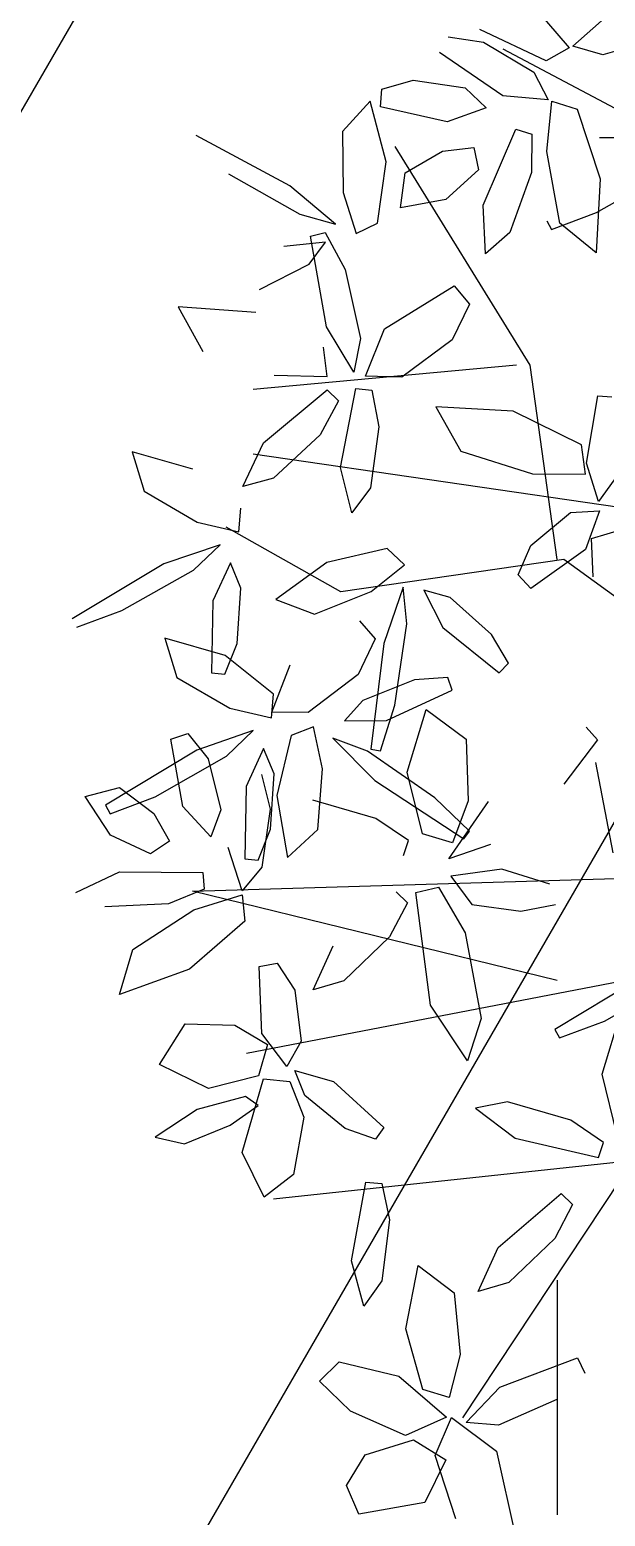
# Model space of a CAD drawing. Extents: x 8365 to 8547, y -347 to -272.
# Drawn here: x 8491.104 to 8491.501, y -305.168 to -304.141 of the extents above; entities that cross this region are included whole.
import ezdxf

# ---------------------------------------------------------------- set-up
doc = ezdxf.new("R2010")
doc.units = 0
doc.layers.get('0').update_dxf_attribs({"linetype": 'CONTINUOUS'})
doc.layers.add('1', color=7, linetype='CONTINUOUS')

msp = doc.modelspace()

# ---------------------------------------------------------------- linework, layer by layer
at = {"color": 60}
for p, q in [((8491.453, -304.1269), (8491.4759, -304.1533)), ((8491.4784, -304.1521), (8491.502, -304.1313)), ((8491.46, -304.1623), (8491.4142, -304.1407)), ((8491.3923, -304.1457), (8491.4168, -304.1495)), ((8491.4168, -304.1495), (8491.4515, -304.1702)), ((8491.4759, -304.1533), (8491.46, -304.1623)), ((8491.499, -304.1581), (8491.4784, -304.1521)), ((8491.5379, -304.1472), (8491.499, -304.1581)), ((8491.43, -304.1864), (8491.3865, -304.1565)), ((8491.4515, -304.1702), (8491.4613, -304.1892)), ((8491.3456, -304.194), (8491.3467, -304.1818)), ((8491.3467, -304.1818), (8491.3683, -304.1756)), ((8491.3683, -304.1756), (8491.404, -304.181)), ((8491.404, -304.181), (8491.4185, -304.1947)), ((8491.3385, -304.1901), (8491.3194, -304.2112)), ((8491.3496, -304.2321), (8491.3385, -304.1901)), ((8491.3916, -304.2044), (8491.3456, -304.194)), ((8491.4613, -304.1892), (8491.43, -304.1864)), ((8491.4605, -304.225), (8491.4639, -304.1902)), ((8491.4639, -304.1902), (8491.4814, -304.1956)), ((8491.4185, -304.1947), (8491.3916, -304.2044)), ((8491.4814, -304.1956), (8491.4972, -304.2437)), ((8491.2832, -304.2486), (8491.2184, -304.2138)), ((8491.3194, -304.2112), (8491.3199, -304.2533)), ((8491.4165, -304.262), (8491.4391, -304.2094)), ((8491.4391, -304.2094), (8491.4501, -304.2129)), ((8491.4501, -304.2129), (8491.4499, -304.2395)), ((8491.3626, -304.2397), (8491.3885, -304.2247)), ((8491.3885, -304.2247), (8491.4102, -304.2221)), ((8491.4102, -304.2221), (8491.4133, -304.2375)), ((8491.4694, -304.2743), (8491.4605, -304.225)), ((8491.5217, -304.2155), (8491.4967, -304.2154)), ((8491.3436, -304.2743), (8491.3496, -304.2321)), ((8491.2409, -304.2403), (8491.2901, -304.2683)), ((8491.3594, -304.2638), (8491.3626, -304.2397)), ((8491.4133, -304.2375), (8491.3907, -304.2581)), ((8491.4499, -304.2395), (8491.4349, -304.2808)), ((8491.4972, -304.2437), (8491.4946, -304.295)), ((8491.4947, -304.267), (8491.5439, -304.239)), ((8491.3147, -304.2751), (8491.2832, -304.2486)), ((8491.3199, -304.2533), (8491.3288, -304.2816)), ((8491.3907, -304.2581), (8491.3594, -304.2638)), ((8491.4181, -304.2956), (8491.4165, -304.262)), ((8491.2901, -304.2683), (8491.3147, -304.2751)), ((8491.3288, -304.2816), (8491.3436, -304.2743)), ((8491.4605, -304.2729), (8491.4637, -304.2788)), ((8491.4637, -304.2788), (8491.4947, -304.267)), ((8491.4946, -304.295), (8491.4694, -304.2743)), ((8491.2974, -304.2834), (8491.3075, -304.2808)), ((8491.3084, -304.346), (8491.2974, -304.2834)), ((8491.3075, -304.2808), (8491.3214, -304.3064)), ((8491.4349, -304.2808), (8491.4181, -304.2956)), ((8491.3077, -304.2875), (8491.2789, -304.2906)), ((8491.2964, -304.3028), (8491.3077, -304.2875)), ((8491.2623, -304.3202), (8491.2964, -304.3028)), ((8491.3214, -304.3064), (8491.332, -304.3541)), ((8491.3484, -304.3475), (8491.3965, -304.3177)), ((8491.3965, -304.3177), (8491.4071, -304.3303)), ((8491.2596, -304.3361), (8491.2062, -304.3323)), ((8491.2062, -304.3323), (8491.2231, -304.3631)), ((8491.4071, -304.3303), (8491.3951, -304.355)), ((8491.3273, -304.3773), (8491.3084, -304.346)), ((8491.3353, -304.3801), (8491.3484, -304.3475)), ((8491.332, -304.3541), (8491.3273, -304.3773)), ((8491.3951, -304.355), (8491.3603, -304.3807)), ((8491.3089, -304.3803), (8491.3064, -304.3601)), ((8491.2649, -304.4262), (8491.3088, -304.3895)), ((8491.2724, -304.3794), (8491.3089, -304.3803)), ((8491.3088, -304.3895), (8491.3166, -304.3972)), ((8491.318, -304.4431), (8491.3286, -304.3887)), ((8491.3286, -304.3887), (8491.3396, -304.3898)), ((8491.3603, -304.3807), (8491.3353, -304.3801)), ((8491.3166, -304.3972), (8491.304, -304.4205)), ((8491.3396, -304.3898), (8491.3446, -304.415)), ((8491.4879, -304.4402), (8491.4956, -304.3937)), ((8491.4956, -304.3937), (8491.5053, -304.3943)), ((8491.4373, -304.4043), (8491.3838, -304.4012)), ((8491.3838, -304.4012), (8491.4011, -304.4318)), ((8491.4844, -304.4276), (8491.4373, -304.4043)), ((8491.3446, -304.415), (8491.3387, -304.4571)), ((8491.2507, -304.4564), (8491.2649, -304.4262)), ((8491.304, -304.4205), (8491.2719, -304.4505)), ((8491.4871, -304.4478), (8491.4844, -304.4276)), ((8491.2162, -304.4444), (8491.1744, -304.4324)), ((8491.1744, -304.4324), (8491.1827, -304.4596)), ((8491.4011, -304.4318), (8491.4506, -304.4475)), ((8491.4961, -304.4667), (8491.4879, -304.4402)), ((8491.2719, -304.4505), (8491.2507, -304.4564)), ((8491.326, -304.4744), (8491.318, -304.4431)), ((8491.4506, -304.4475), (8491.4871, -304.4478)), ((8491.1827, -304.4596), (8491.2191, -304.4809)), ((8491.3387, -304.4571), (8491.326, -304.4744)), ((8491.5068, -304.4516), (8491.4961, -304.4667)), ((8491.2479, -304.4877), (8491.2493, -304.4713)), ((8491.2191, -304.4809), (8491.2479, -304.4877)), ((8491.4495, -304.497), (8491.4767, -304.4742)), ((8491.4767, -304.4742), (8491.4967, -304.473)), ((8491.4967, -304.473), (8491.4871, -304.4998)), ((8491.4912, -304.4923), (8491.5129, -304.4857)), ((8491.2351, -304.4965), (8491.1962, -304.5098)), ((8491.2166, -304.5141), (8491.2351, -304.4965)), ((8491.3502, -304.4992), (8491.3087, -304.5088)), ((8491.3623, -304.5104), (8491.3502, -304.4992)), ((8491.4406, -304.5174), (8491.4495, -304.497)), ((8491.4871, -304.4998), (8491.4494, -304.5267)), ((8491.4925, -304.5186), (8491.4912, -304.4923)), ((8491.1962, -304.5098), (8491.133, -304.5476)), ((8491.2422, -304.5089), (8491.23, -304.5352)), ((8491.2494, -304.5265), (8491.2422, -304.5089)), ((8491.3087, -304.5088), (8491.2735, -304.5344)), ((8491.3392, -304.5289), (8491.3623, -304.5104)), ((8491.1672, -304.5419), (8491.2166, -304.5141)), ((8491.4494, -304.5267), (8491.4406, -304.5174)), ((8491.2467, -304.5647), (8491.2494, -304.5265)), ((8491.3001, -304.5445), (8491.3392, -304.5289)), ((8491.3614, -304.5258), (8491.348, -304.5648)), ((8491.3639, -304.5512), (8491.3614, -304.5258)), ((8491.3938, -304.5329), (8491.3755, -304.5279)), ((8491.3755, -304.5279), (8491.3888, -304.5536)), ((8491.4223, -304.5585), (8491.3938, -304.5329)), ((8491.1362, -304.5535), (8491.1672, -304.5419)), ((8491.23, -304.5352), (8491.229, -304.585)), ((8491.2735, -304.5344), (8491.3001, -304.5445)), ((8491.3311, -304.549), (8491.3419, -304.5615)), ((8491.3556, -304.6073), (8491.3639, -304.5512)), ((8491.3888, -304.5536), (8491.4275, -304.5849)), ((8491.2386, -304.573), (8491.1968, -304.5611)), ((8491.1968, -304.5611), (8491.2052, -304.5883)), ((8491.3419, -304.5615), (8491.3302, -304.5862)), ((8491.4339, -304.5784), (8491.4223, -304.5585)), ((8491.2382, -304.586), (8491.2467, -304.5647)), ((8491.2718, -304.5997), (8491.2386, -304.573)), ((8491.348, -304.5648), (8491.339, -304.6378)), ((8491.2707, -304.6122), (8491.2834, -304.5795)), ((8491.4275, -304.5849), (8491.4339, -304.5784)), ((8491.2052, -304.5883), (8491.2417, -304.6094)), ((8491.229, -304.585), (8491.2382, -304.586)), ((8491.3302, -304.5862), (8491.2957, -304.6124)), ((8491.3692, -304.5899), (8491.3336, -304.6041)), ((8491.3921, -304.5883), (8491.3692, -304.5899)), ((8491.3952, -304.597), (8491.3921, -304.5883)), ((8491.2705, -304.6161), (8491.2718, -304.5997)), ((8491.3336, -304.6041), (8491.3209, -304.6182)), ((8491.3499, -304.6178), (8491.3952, -304.597)), ((8491.2417, -304.6094), (8491.2705, -304.6161)), ((8491.2957, -304.6124), (8491.2707, -304.6122)), ((8491.3456, -304.6389), (8491.3556, -304.6073)), ((8491.3641, -304.6537), (8491.3773, -304.6104)), ((8491.3773, -304.6104), (8491.4047, -304.6307)), ((8491.2578, -304.6249), (8491.2189, -304.6385)), ((8491.2394, -304.6426), (8491.2578, -304.6249)), ((8491.2994, -304.6223), (8491.284, -304.6282)), ((8491.3057, -304.6512), (8491.2994, -304.6223)), ((8491.3209, -304.6182), (8491.3499, -304.6178)), ((8491.4877, -304.6225), (8491.4953, -304.6313)), ((8491.201, -304.6307), (8491.2127, -304.627)), ((8491.2092, -304.6772), (8491.201, -304.6307)), ((8491.2127, -304.627), (8491.2268, -304.6445)), ((8491.284, -304.6282), (8491.2742, -304.6697)), ((8491.3367, -304.639), (8491.3128, -304.63)), ((8491.3128, -304.63), (8491.3418, -304.6593)), ((8491.4047, -304.6307), (8491.4062, -304.6734)), ((8491.4953, -304.6313), (8491.4721, -304.662)), ((8491.2189, -304.6385), (8491.156, -304.6765)), ((8491.1902, -304.6707), (8491.2394, -304.6426)), ((8491.2268, -304.6445), (8491.2356, -304.6796)), ((8491.2649, -304.6373), (8491.2529, -304.6636)), ((8491.2723, -304.6548), (8491.2649, -304.6373)), ((8491.3832, -304.6714), (8491.3367, -304.639)), ((8491.339, -304.6378), (8491.3456, -304.6389)), ((8491.2636, -304.6551), (8491.2696, -304.6791)), ((8491.2698, -304.693), (8491.2723, -304.6548)), ((8491.3024, -304.6932), (8491.3057, -304.6512)), ((8491.3746, -304.6961), (8491.3641, -304.6537)), ((8491.5062, -304.7094), (8491.4943, -304.6469)), ((8491.142, -304.6705), (8491.1655, -304.6641)), ((8491.1655, -304.6641), (8491.1893, -304.6822)), ((8491.2529, -304.6636), (8491.2522, -304.7135)), ((8491.3418, -304.6593), (8491.4032, -304.6997)), ((8491.1594, -304.6971), (8491.142, -304.6705)), ((8491.156, -304.6765), (8491.1592, -304.6824)), ((8491.1592, -304.6824), (8491.1902, -304.6707)), ((8491.2742, -304.6697), (8491.2815, -304.7125)), ((8491.3425, -304.6855), (8491.299, -304.6729)), ((8491.4072, -304.6943), (8491.3832, -304.6714)), ((8491.3928, -304.7134), (8491.4203, -304.6739)), ((8491.4062, -304.6734), (8491.3953, -304.7025)), ((8491.1893, -304.6822), (8491.2001, -304.7012)), ((8491.2286, -304.6982), (8491.2092, -304.6772)), ((8491.2356, -304.6796), (8491.2286, -304.6982)), ((8491.2696, -304.6791), (8491.2639, -304.7191)), ((8491.3651, -304.7008), (8491.3425, -304.6855)), ((8491.1871, -304.71), (8491.1594, -304.6971)), ((8491.2613, -304.7144), (8491.2698, -304.693)), ((8491.2815, -304.7125), (8491.3024, -304.6932)), ((8491.3953, -304.7025), (8491.3746, -304.6961)), ((8491.4032, -304.6997), (8491.4072, -304.6943)), ((8491.2001, -304.7012), (8491.1871, -304.71)), ((8491.2502, -304.7355), (8491.2406, -304.7056)), ((8491.3616, -304.7112), (8491.3651, -304.7008)), ((8491.4217, -304.7035), (8491.3928, -304.7134)), ((8491.2522, -304.7135), (8491.2613, -304.7144)), ((8491.1354, -304.7368), (8491.1657, -304.7224)), ((8491.1657, -304.7224), (8491.223, -304.7229)), ((8491.223, -304.7229), (8491.224, -304.7344)), ((8491.2639, -304.7191), (8491.2502, -304.7355)), ((8491.4294, -304.7206), (8491.3942, -304.7255)), ((8491.3942, -304.7255), (8491.4086, -304.7451)), ((8491.4625, -304.731), (8491.4294, -304.7206)), ((8491.224, -304.7344), (8491.1994, -304.7445)), ((8491.2169, -304.7487), (8491.2503, -304.7383)), ((8491.2503, -304.7383), (8491.2521, -304.7566)), ((8491.3564, -304.7363), (8491.3643, -304.7439)), ((8491.3701, -304.7367), (8491.3856, -304.7331)), ((8491.3803, -304.8145), (8491.3701, -304.7367)), ((8491.3856, -304.7331), (8491.404, -304.7646)), ((8491.1994, -304.7445), (8491.1555, -304.7466)), ((8491.1749, -304.776), (8491.2169, -304.7487)), ((8491.3643, -304.7439), (8491.352, -304.7674)), ((8491.4086, -304.7451), (8491.4425, -304.7497)), ((8491.4425, -304.7497), (8491.4664, -304.7451)), ((8491.2521, -304.7566), (8491.2139, -304.7897)), ((8491.352, -304.7674), (8491.3203, -304.7978)), ((8491.404, -304.7646), (8491.4151, -304.8238)), ((8491.1655, -304.8072), (8491.1749, -304.776)), ((8491.2992, -304.804), (8491.313, -304.7736)), ((8491.2139, -304.7897), (8491.1655, -304.8072)), ((8491.2619, -304.7878), (8491.2745, -304.7855)), ((8491.2638, -304.8341), (8491.2619, -304.7878)), ((8491.2745, -304.7855), (8491.2867, -304.8041)), ((8491.3203, -304.7978), (8491.2992, -304.804)), ((8491.529, -304.7933), (8491.466, -304.8313)), ((8491.5002, -304.8255), (8491.5494, -304.7974)), ((8491.2867, -304.8041), (8491.2909, -304.8393)), ((8491.4057, -304.8529), (8491.3803, -304.8145)), ((8491.4986, -304.8622), (8491.5118, -304.8189)), ((8491.1933, -304.8555), (8491.211, -304.8274)), ((8491.211, -304.8274), (8491.2452, -304.8283)), ((8491.2452, -304.8283), (8491.2678, -304.8416)), ((8491.4151, -304.8238), (8491.4057, -304.8529)), ((8491.4692, -304.8372), (8491.5002, -304.8255)), ((8491.281, -304.8568), (8491.2638, -304.8341)), ((8491.2909, -304.8393), (8491.281, -304.8568)), ((8491.466, -304.8313), (8491.4692, -304.8372)), ((8491.2678, -304.8416), (8491.2615, -304.8634)), ((8491.2271, -304.8721), (8491.1933, -304.8555)), ((8491.2934, -304.8769), (8491.2867, -304.8597)), ((8491.2867, -304.8597), (8491.3133, -304.8673)), ((8491.2615, -304.8634), (8491.2271, -304.8721)), ((8491.2503, -304.9164), (8491.2649, -304.8653)), ((8491.2649, -304.8653), (8491.2831, -304.8672)), ((8491.2831, -304.8672), (8491.2929, -304.8918)), ((8491.3133, -304.8673), (8491.348, -304.8991)), ((8491.509, -304.9046), (8491.4986, -304.8622)), ((8491.2525, -304.8775), (8491.2193, -304.8867)), ((8491.2613, -304.8838), (8491.2525, -304.8775)), ((8491.3214, -304.8998), (8491.2934, -304.8769)), ((8491.4334, -304.8814), (8491.4113, -304.8856)), ((8491.477, -304.894), (8491.4334, -304.8814)), ((8491.2193, -304.8867), (8491.1902, -304.9057)), ((8491.242, -304.8974), (8491.2613, -304.8838)), ((8491.2929, -304.8918), (8491.2856, -304.9316)), ((8491.4113, -304.8856), (8491.4386, -304.9063)), ((8491.2104, -304.9103), (8491.242, -304.8974)), ((8491.3422, -304.907), (8491.3214, -304.8998)), ((8491.348, -304.8991), (8491.3422, -304.907)), ((8491.4996, -304.9093), (8491.477, -304.894)), ((8491.1902, -304.9057), (8491.2104, -304.9103)), ((8491.4386, -304.9063), (8491.4961, -304.9197)), ((8491.4961, -304.9197), (8491.4996, -304.9093)), ((8491.2655, -304.9472), (8491.2503, -304.9164)), ((8491.2856, -304.9316), (8491.2655, -304.9472)), ((8491.3257, -304.9912), (8491.3356, -304.9368)), ((8491.3356, -304.9368), (8491.3466, -304.9377)), ((8491.3466, -304.9377), (8491.3519, -304.9628)), ((8491.4269, -304.9819), (8491.4703, -304.9446)), ((8491.4782, -304.9522), (8491.4659, -304.9757)), ((8491.4703, -304.9446), (8491.4782, -304.9522)), ((8491.3519, -304.9628), (8491.3467, -305.005)), ((8491.4131, -305.0123), (8491.4269, -304.9819)), ((8491.4659, -304.9757), (8491.4342, -305.0061))]:
    msp.add_line(p, q, dxfattribs=at)
at = {"color": 44}
for p, q in [((8491.6307, -304.2605), (8491.4303, -304.1543)), ((8491.4489, -304.3724), (8491.3557, -304.2214)), ((8491.4396, -304.3724), (8491.2578, -304.3892)), ((8491.4676, -304.5066), (8491.4489, -304.3724)), ((8491.7565, -304.5066), (8491.2578, -304.4339)), ((8491.3184, -304.529), (8491.2392, -304.4843)), ((8491.4722, -304.5066), (8491.3184, -304.529)), ((8491.7426, -304.7046), (8491.4722, -304.5066)), ((8491.2159, -304.7359), (8491.715, -304.7206)), ((8491.4676, -304.7975), (8491.2159, -304.7359)), ((8491.6027, -304.7807), (8491.2532, -304.8478)), ((8491.6131, -304.7807), (8491.4023, -305.0995)), ((8491.5328, -304.9205), (8491.2718, -304.9485)), ((8491.4676, -305.0045), (8491.4676, -305.1666))]:
    msp.add_line(p, q, dxfattribs=at)
at = {"color": 62}
for p, q in [((8491.3342, -305.0225), (8491.3257, -304.9912)), ((8491.3631, -305.0381), (8491.3716, -304.9943)), ((8491.3716, -304.9943), (8491.3965, -305.0132)), ((8491.3467, -305.005), (8491.3342, -305.0225)), ((8491.3965, -305.0132), (8491.4006, -305.0558)), ((8491.4342, -305.0061), (8491.4131, -305.0123)), ((8491.3748, -305.0799), (8491.3631, -305.0381)), ((8491.4006, -305.0558), (8491.3931, -305.0854)), ((8491.3037, -305.0743), (8491.3172, -305.0609)), ((8491.3172, -305.0609), (8491.3583, -305.0707)), ((8491.428, -305.0783), (8491.4816, -305.0582)), ((8491.4816, -305.0582), (8491.4867, -305.0686)), ((8491.3251, -305.0949), (8491.3037, -305.0743)), ((8491.3583, -305.0707), (8491.3912, -305.0991)), ((8491.3931, -305.0854), (8491.3748, -305.0799)), ((8491.4049, -305.1027), (8491.428, -305.0783)), ((8491.4674, -305.0869), (8491.4272, -305.1046)), ((8491.363, -305.1117), (8491.3251, -305.0949)), ((8491.3912, -305.0991), (8491.363, -305.1117)), ((8491.3835, -305.1255), (8491.3947, -305.0994)), ((8491.3947, -305.0994), (8491.4258, -305.1225)), ((8491.4272, -305.1046), (8491.4049, -305.1027)), ((8491.3351, -305.1252), (8491.3684, -305.1148)), ((8491.3684, -305.1148), (8491.3907, -305.1285)), ((8491.3223, -305.1463), (8491.3351, -305.1252)), ((8491.3907, -305.1285), (8491.3762, -305.158)), ((8491.3976, -305.1694), (8491.3835, -305.1255)), ((8491.4258, -305.1225), (8491.4388, -305.1816)), ((8491.3307, -305.166), (8491.3223, -305.1463)), ((8491.3762, -305.158), (8491.3307, -305.166))]:
    msp.add_line(p, q, dxfattribs=at)
at = {"layer": '1', "color": 1, "linetype": 'CONTINUOUS'}
for p, q in [((8489.8977, -306.2757), (8491.1696, -304.0727)), ((8490.4977, -306.4365), (8491.6088, -304.5119))]:
    msp.add_line(p, q, dxfattribs=at)

doc.saveas('drawing.dxf')
